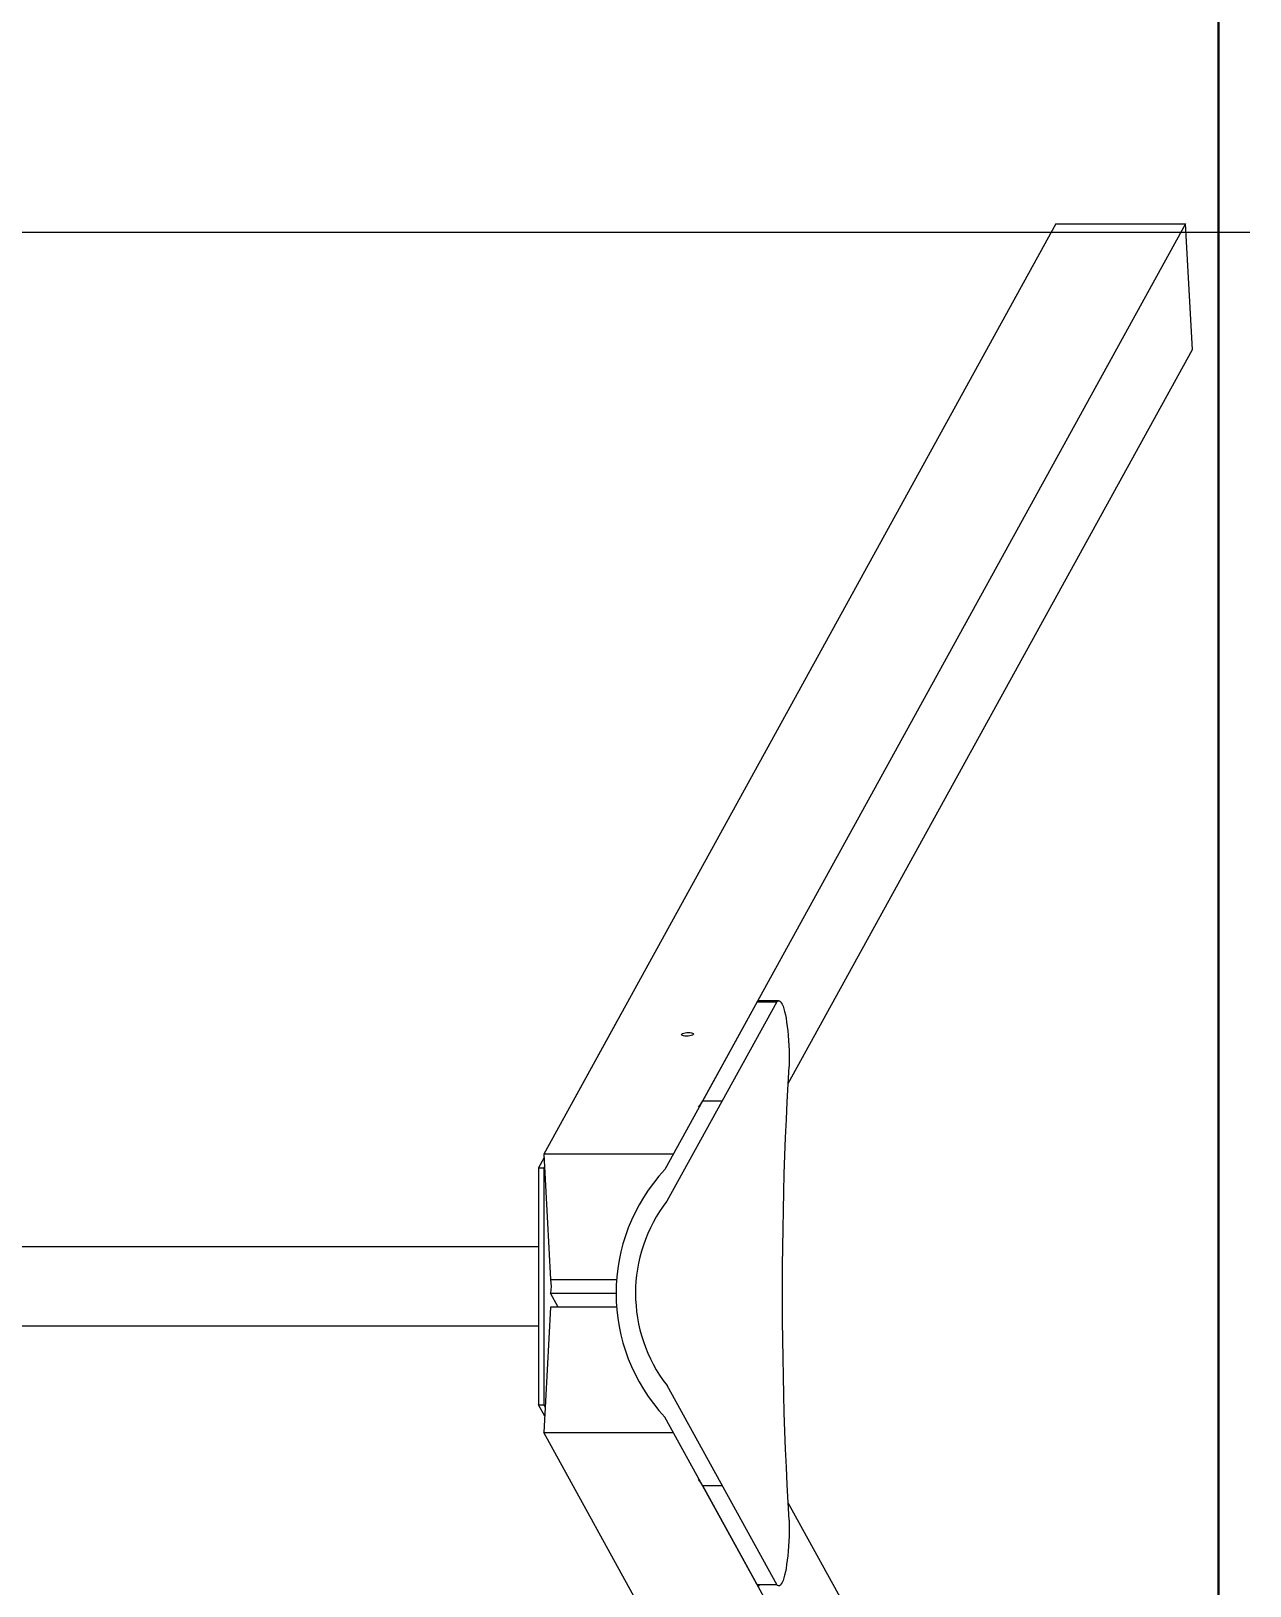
# Model space of a CAD drawing. Header units: millimetres. Extents: x -5819 to 4716, y -5547 to 4789.
# Drawn here: x 3790 to 4716, y 961 to 2142 of the extents above; entities that cross this region are included whole.
import ezdxf

# ---------------------------------------------------------------- set-up
doc = ezdxf.new("R2010")
doc.units = ezdxf.units.MM
doc.layers.add('DIKOM_ЗОНА', color=80, linetype='Continuous')
doc.layers.add('DIKOM_РАЗМЕР_ОБЪЕКТА', color=7, linetype='Continuous')
doc.styles.add('style1', font='arial.ttf', dxfattribs={"width": 0.8})
doc.dimstyles.new('1-50', dxfattribs={"dimtxt": 300, "dimasz": 200, "dimexe": 100, "dimexo": 0, "dimgap": 100, "dimtad": 1, "dimtxsty": 'style1', "dimcen": 200, "dimclrd": 7, "dimclre": 7, "dimclrt": 7, "dimadec": 1, "dimazin": 2, "dimtfac": 1, "dimtmove": 0, "dimatfit": 2, "dimfxl": 0, "dimlwd": 25, "dimlwe": 18, "dimarcsym": 0})

# ---------------------------------------------------------------- blocks, each defined once
blk = doc.blocks.new('*D12')
at = {"layer": 'Defpoints', "color": 0, "transparency": 16777216}
for p in [(-3222.543794035642, 1989.244350377151), (4715.705837485915, 1989.244350377152), (452.6874882879877, -2710.755649622849)]:
    blk.add_point(p, dxfattribs=at)
at = {"layer": 'DIKOM_РАЗМЕР_ОБЪЕКТА', "color": 7, "lineweight": 18, "transparency": 16777216}
for p, q in [((4715.705837485915, 1989.244350377152), (-3322.543794035642, 1989.244350377151)), ((452.6874882879877, -2710.755649622849), (-3322.543794035641, -2710.755649622849))]:
    blk.add_line(p, q, dxfattribs=at)
at = {"layer": 'DIKOM_РАЗМЕР_ОБЪЕКТА', "color": 7, "lineweight": 25, "transparency": 16777216}
blk.add_line((-3222.543794035641, -2510.75564962285), (-3222.543794035642, 1789.244350377151), dxfattribs=at)
at = {"layer": 'DIKOM_РАЗМЕР_ОБЪЕКТА', "color": 7, "transparency": 16777216}
for points in [[(-3255.877127368975, 1789.244350377151), (-3189.210460702308, 1789.244350377151), (-3222.543794035642, 1989.244350377151)], [(-3255.877127368974, -2510.75564962285), (-3189.210460702308, -2510.75564962285), (-3222.543794035641, -2710.75564962285)]]:
    blk.add_solid(points, dxfattribs=at)
at = {"layer": 'DIKOM_РАЗМЕР_ОБЪЕКТА', "color": 7, "transparency": 16777216, "insert": (-3475.715690352148, -1154.776763577128), "char_height": 300, "attachment_point": 5, "rotation": 90, "style": 'style1'}
blk.add_mtext('4700', dxfattribs=at)

msp = doc.modelspace()

# ---------------------------------------------------------------- linework, layer by layer
at = {"color": 7, "linetype": 'Continuous', "lineweight": 15}
for p, q in [((4568.367363304316, 1995.838757935622), (4179.181425452416, 1289.180126372435)), ((4666.848064750908, 1995.838757935622), (4271.152412899604, 1277.360954677644)), ((4568.367363304316, 1995.838757935622), (4666.848064750908, 1995.838757935622)), ((4672.069908470274, 1900.467034760617), (4666.848064750908, 1995.838757935622)), ((4364.870907158076, 1342.675578180411), (4672.069908470274, 1900.467034760617)), ((4237.698913902519, 1395.433049980218), (4179.180981010615, 1289.180126372421)), ((4356.16576799792, 1404.899698082112), (4272.746353161239, 1253.433477520522)), ((4341.393352836787, 1404.899698082112), (4299.488266938666, 1328.810555815)), ((4341.393352836787, 1404.899698082112), (4356.16576799792, 1404.899698082112)), ((4357.59866365832, 1405.639689746925), (4342.826248497187, 1405.639689746925)), ((4299.889446586787, 1329.538997594021), (4314.66138491082, 1329.538997594021)), ((4277.661723036852, 1289.180126372421), (4179.180981010615, 1289.180126372421)), ((4179.180981010615, 1289.180126372421), (4184.402824730098, 1193.808432068415)), ((4179.34692034167, 1286.148783150814), (4175.182224601866, 1278.586771670425)), ((4175.182224601866, 1278.586771670425), (4175.182224601866, 1098.586764517911)), ((4175.182224601866, 1278.586771670425), (4179.121853202998, 1278.586771670425)), ((4179.703117698906, 1279.642958525322), (4179.121853202998, 1278.586771670425)), ((4179.121853202998, 1278.586771670425), (4179.121853202998, 1098.586764517911)), ((4175.182224601866, 1218.586767423623), (615.201832145869, 1218.586767423623)), ((4184.402824730098, 1193.808432068415), (4234.635235161006, 1193.808432068415)), ((4184.402824730098, 1183.36510411992), (4234.121681541621, 1183.36510411992)), ((4190.177322715879, 1172.87981357021), (4184.402824730098, 1183.36510411992)), ((4184.402824730098, 1172.87981357021), (4179.180981010615, 1077.508118334912)), ((4234.635235161006, 1172.87981357021), (4184.402824730098, 1172.87981357021)), ((615.201832145869, 1158.586768764713), (4175.182224601866, 1158.586768764713)), ((4272.565082940515, 1113.584711719087), (4356.16576799792, 961.7885466252205)), ((4179.869057029902, 1090.076629403718), (4175.182224601866, 1098.586764517911)), ((4175.182224601866, 1098.586764517911), (4179.121853202998, 1098.586764517911)), ((4179.121853202998, 1098.586764517911), (4180.22525438708, 1096.582454029225)), ((4666.848064750908, 370.8494867717103), (4271.152412899604, 1089.327290029892)), ((4179.180981010615, 1077.508118334912), (4277.66172303691, 1077.508118334912)), ((4492.513266886768, 508.5803722260475), (4179.180981010615, 1077.508118334912)), ((4299.488266938608, 1037.877688892405), (4341.393352836787, 961.7885466252205)), ((4314.66138491082, 1037.149247113311), (4299.889446586787, 1037.149247113311)), ((4364.870907158076, 1024.012666526921), (4672.069908470274, 466.2212099467155)), ((4356.16576799792, 961.7885466252205), (4341.393352836787, 961.7885466252205))]:
    msp.add_line(p, q, dxfattribs=at)
at = {"color": 7, "linetype": 'Continuous', "lineweight": 15, "flags": 128}
for points in [[(4356.16576799792, 1404.899698082112), (4356.859566063105, 1405.443992797025), (4357.558609336973, 1405.639123502815), (4358.258606285273, 1405.483629885815), (4358.953358024775, 1404.978689137513), (4359.637619346797, 1404.128101054318), (4360.306621879814, 1402.93830293762), (4360.955120414912, 1401.418295088822), (4361.578346580684, 1399.579566303322), (4362.171532005488, 1397.436019364426), (4362.730385154902, 1395.003866735512), (4363.249660820185, 1392.301496449612), (4363.726974815605, 1389.34935289962), (4364.157558769404, 1386.169728222916), (4364.538551658809, 1382.786687794812), (4364.86709246081, 1379.225787106612), (4365.140796989619, 1375.513982359016), (4365.357281059501, 1371.67931753742), (4365.515114158809, 1367.750790301421), (4365.613342613398, 1363.758113566525), (4365.651012748896, 1359.731462184021), (4365.627647728203, 1355.701279226415)], [(4289.090038627803, 1381.456118408315), (4290.308357567012, 1381.401311937415), (4291.367412895381, 1381.241303268516), (4292.181850761592, 1380.98908621412), (4292.685390800712, 1380.665075365121), (4292.837025017021, 1380.295526567513), (4292.624832481621, 1379.910361353018), (4292.065979332207, 1379.540812555411), (4291.205765098808, 1379.216801706412), (4290.113331169307, 1378.964584652016), (4288.877846092402, 1378.804575983116), (4287.599445671318, 1378.749769512318), (4286.381126732109, 1378.804575983116), (4285.321594566465, 1378.964584652016), (4284.507156700312, 1379.216801706412), (4284.003616661308, 1379.540812555411), (4283.851982445, 1379.910361353018), (4284.0641749804, 1380.295526567513), (4284.623028129814, 1380.665075365121), (4285.483242363212, 1380.98908621412), (4286.575676292598, 1381.241303268516), (4287.811161369502, 1381.401311937415), (4289.090038627803, 1381.456118408315)], [(4365.627647728203, 1010.986965480917), (4364.854217857481, 1024.313684884213), (4364.143730491816, 1037.75521773442), (4363.495708793818, 1051.301863375718), (4362.911583275019, 1064.943846646421), (4362.39087709832, 1078.671317878821), (4361.934543937919, 1092.474360350215), (4361.543060630976, 1106.343012634419), (4361.216427177607, 1120.26726115092), (4360.954643577812, 1134.237051341422), (4360.758186668574, 1148.242295119622), (4360.627056450068, 1162.272883910425), (4360.561252922178, 1176.318684924119), (4360.561252922178, 1190.369559550412), (4360.627056450068, 1204.415360796922), (4360.758186668574, 1218.44594958771), (4360.954643577812, 1232.45119336591), (4361.216427177607, 1246.420983556412), (4361.543060630976, 1260.345232072913), (4361.934543937919, 1274.213884357117), (4362.39087709832, 1288.016926828511), (4362.911583275019, 1301.744398060911), (4363.495708793818, 1315.386381331512), (4364.143730491816, 1328.933026972912), (4364.854217857481, 1342.374559823119), (4365.627647728203, 1355.701279226415)], [(4184.402824730098, 1193.808432068415), (4184.688927025019, 1188.586768095616), (4184.402824730098, 1183.36510411992)], [(4365.627647728203, 1010.986965480917), (4365.651012748896, 1006.956782523224), (4365.613342613398, 1002.930131140821), (4365.515114158809, 998.9374544059115), (4365.357281059501, 995.0089271699121), (4365.140796989619, 991.1742623483165), (4364.86709246081, 987.4624576007204), (4364.538551658809, 983.9015569125199), (4364.157558769404, 980.5185164843147), (4363.726974815605, 977.3388918076248), (4363.249660820185, 974.3867482577202), (4362.730385154902, 971.6843779717178), (4362.171532005488, 969.2522253428192), (4361.578346580684, 967.108678403923), (4360.955120414912, 965.2699496184227), (4360.306621879814, 963.7499417697122), (4359.637619346797, 962.5601436530137), (4358.953358024775, 961.7095555697174), (4358.258606285273, 961.2046148215172), (4357.558609336973, 961.0491212045176), (4356.859566063105, 961.244251910322), (4356.16576799792, 961.7885466252205)]]:
    msp.add_lwpolyline(points, dxfattribs=at)
at = {"color": 7, "linetype": 'Continuous', "lineweight": 15}
for centre, radius, start, end in [((4342.900659016517, 1403.738301669511), 1.902843542320938, 92.24111754846155, 142.3853429530299), ((4271.913587681667, 1344.471637752622), 31.71170798903769, 321.7927395040425, 331.9080922856981), ((4371.984436428242, 1183.344122353782), 137.863199328518, 137.0032069081511, 222.9967930918489), ((4363.629716940175, 1183.391175260507), 114.7419274618203, 142.3791544593814, 217.6801965577169), ((4271.913587681667, 1022.216606954711), 31.71170798903869, 28.09190771430186, 38.20726049595753), ((4342.900659016517, 962.9499430378214), 1.902843542319121, 217.6146570469701, 267.7588824515385)]:
    msp.add_arc(centre, radius, start, end, dxfattribs=at)
at = {"layer": 'DIKOM_ЗОНА', "color": 3}
msp.add_line((4691.777748592673, 3038.915017039531), (4691.777748592673, -661.4132327865361), dxfattribs=at)
msp.add_lwpolyline([(3083.304055279305, -2411.413227814525), (3691.777748592673, -2411.413227814525, 0.414213562373095), (4691.777748592673, -1411.413227814525), (4691.777748592673, 3788.586772185475, 0.414213562373095), (3691.777748592673, 4788.586772185475), (2896.936889231738, 4788.586772185475)], format="xyb", dxfattribs=at)

# ---------------------------------------------------------------- dimensions: what is measured, and where the dimension line sits
at = {"layer": 'DIKOM_РАЗМЕР_ОБЪЕКТА', "color": 3}
dim = msp.add_linear_dim(base=(-3222.543794035642, 1989.244350377151), p1=(452.6874882879874, -2710.755649622848), p2=(4715.705837485913, 1989.244350377151), angle=90, dimstyle='1-50', dxfattribs=at)
dim.commit()
dim.dimension.update_dxf_attribs({"geometry": '*D12', "text_midpoint": (-3222.543794035641, -1154.776763577128), "dimtype": 160})

doc.saveas('drawing.dxf')
